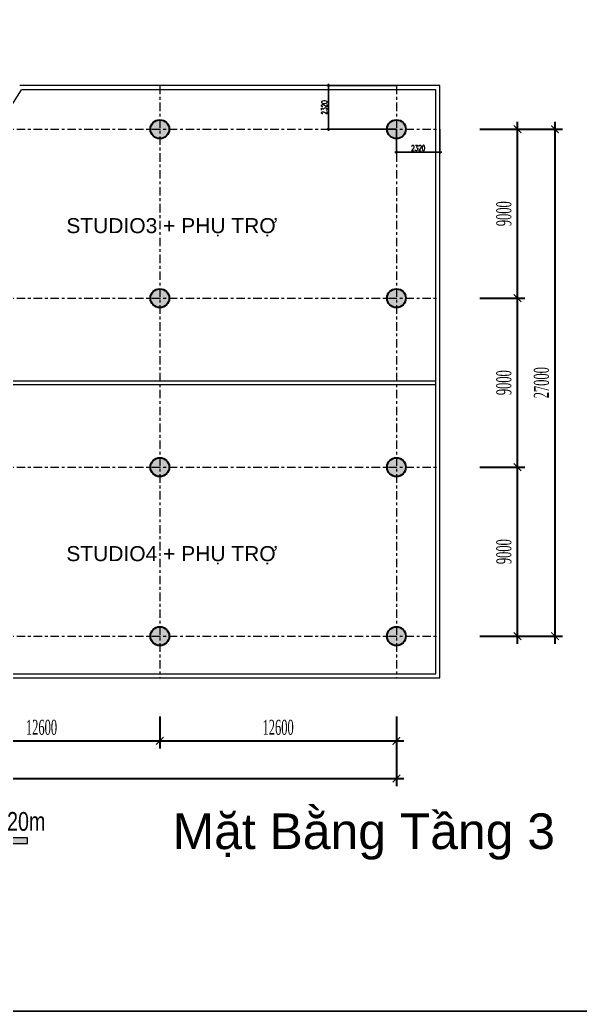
# Model space of a CAD drawing. Header units: millimetres. Extents: x 90964 to 877642, y 656808 to 1438307.
# Drawn here: x 391934 to 421772, y 1032589 to 1085389 of the extents above; entities that cross this region are included whole.
import ezdxf
from ezdxf.enums import TextEntityAlignment as Align

# ---------------------------------------------------------------- set-up
doc = ezdxf.new("R2010")
doc.units = ezdxf.units.MM
doc.header["$LTSCALE"] = 300
doc.linetypes.add('CENTER', pattern=[3, 1.5, -0.5, 0.5, -0.5])
doc.layers.get('Defpoints').update_dxf_attribs({"color": 6})
doc.layers.add('A-CAY', color=7, linetype='Continuous', lineweight=13, true_color=0x3b7500)
for name, color, linetype, lineweight in [('A-COT VACH', 2, 'Continuous', 35), ('A-DIM', 125, 'Continuous', 15), ('A-HATCH', 251, 'Continuous', 5), ('A-NET THAY', 125, 'Continuous', 18), ('A-TEXT', 9, 'Continuous', 18), ('A-TRUC', 250, 'CENTER', 5), ('A-WALL', 113, 'Continuous', 9)]:
    doc.layers.add(name, color=color, linetype=linetype, lineweight=lineweight)
doc.styles.add('A1-arial', font='arial.ttf', dxfattribs={"width": 0.8})
doc.styles.add('A1-vnsimli', font='vnsimli.shx', dxfattribs={"width": 0.6})
doc.styles.add('ROMANSssss', font='vntimeh.shx', dxfattribs={"width": 0.55})
doc.dimstyles.new('A1_DIM150', dxfattribs={"dimscale": 1.5, "dimtxt": 200, "dimasz": 80, "dimexe": 60, "dimexo": 0, "dimgap": 50, "dimtad": 1, "dimdec": 0, "dimzin": 0, "dimdsep": 46, "dimtxsty": 'A1-vnsimli', "dimblk1": 'ARCHTICK', "dimblk2": 'ARCHTICK', "dimsah": 1, "dimcen": 150, "dimdle": 60, "dimclrd": 256, "dimclre": 256, "dimclrt": 6, "dimadec": 0, "dimazin": 0, "dimtfac": 1, "dimtdec": 0, "dimtix": 1, "dimtmove": 2, "dimatfit": 3, "dimfxl": 1, "dimtvp": 0.833333, "dimtolj": 1, "dimtzin": 0, "dimarcsym": 0})
doc.dimstyles.new('DIM_1-400 MB', dxfattribs={"dimscale": 400, "dimtxt": 2, "dimasz": 1, "dimexe": 1, "dimexo": 0, "dimgap": 0.8, "dimtad": 1, "dimdec": 0, "dimzin": 0, "dimdsep": 46, "dimtxsty": 'ROMANSssss', "dimblk": 'ARCHTICK', "dimcen": 1, "dimdle": 1, "dimclrd": 256, "dimclre": 256, "dimclrt": 7, "dimadec": 0, "dimazin": 0, "dimtfac": 1, "dimtdec": 0, "dimtix": 1, "dimtofl": 0, "dimtmove": 2, "dimatfit": 3, "dimfxl": 1, "dimtolj": 1, "dimtzin": 0, "dimarcsym": 0})

# ---------------------------------------------------------------- blocks, each defined once
blk = doc.blocks.new('LUOICOT THAPDOI')
at = {"layer": 'A-HATCH'}
h = blk.add_hatch(color=256, dxfattribs=at)
h.dxf.hatch_style = 1
edge = h.paths.add_edge_path()
edge.add_arc((220998, 1226625), 500, 0, 360)
edge = h.paths.add_edge_path()
edge.add_arc((233598, 1226625), 500, 0, 360)
edge = h.paths.add_edge_path()
edge.add_arc((246198, 1226625), 500, 0, 360)
edge = h.paths.add_edge_path()
edge.add_arc((246198, 1217625), 500, 0, 360)
edge = h.paths.add_edge_path()
edge.add_arc((233598, 1217625), 500, 0, 360)
edge = h.paths.add_edge_path()
edge.add_arc((220998, 1217625), 500, 0, 360)
edge = h.paths.add_edge_path()
edge.add_arc((214298, 1226625), 500, 0, 360)
edge = h.paths.add_edge_path()
edge.add_arc((201698, 1226625), 500, 0, 360)
edge = h.paths.add_edge_path()
edge.add_arc((194998, 1226625), 500, 0, 360)
edge = h.paths.add_edge_path()
edge.add_arc((182398, 1226625), 500, 0, 360)
edge = h.paths.add_edge_path()
edge.add_arc((169798, 1226625), 500, 0, 360)
edge = h.paths.add_edge_path()
edge.add_arc((169798, 1217625), 500, 0, 360)
edge = h.paths.add_edge_path()
edge.add_arc((169798, 1208625), 500, 0, 360)
edge = h.paths.add_edge_path()
edge.add_arc((169798, 1199625), 500, 0, 360)
edge = h.paths.add_edge_path()
edge.add_arc((182398, 1199625), 500, 0, 360)
edge = h.paths.add_edge_path()
edge.add_arc((182398, 1208625), 500, 0, 360)
edge = h.paths.add_edge_path()
edge.add_arc((182398, 1217625), 500, 0, 360)
edge = h.paths.add_edge_path()
edge.add_arc((194998, 1217625), 500, 0, 360)
edge = h.paths.add_edge_path()
edge.add_arc((194998, 1208625), 500, 0, 360)
edge = h.paths.add_edge_path()
edge.add_arc((194998, 1199625), 500, 0, 360)
edge = h.paths.add_edge_path()
edge.add_arc((201698, 1208625), 500, 0, 360)
edge = h.paths.add_edge_path()
edge.add_arc((214298, 1208625), 500, 0, 360)
edge = h.paths.add_edge_path()
edge.add_arc((220998, 1208625), 500, 0, 360)
edge = h.paths.add_edge_path()
edge.add_arc((220998, 1199625), 500, 0, 360)
edge = h.paths.add_edge_path()
edge.add_arc((233598, 1199625), 500, 0, 360)
edge = h.paths.add_edge_path()
edge.add_arc((233598, 1208625), 500, 0, 360)
edge = h.paths.add_edge_path()
edge.add_arc((246198, 1208625), 500, 0, 360)
edge = h.paths.add_edge_path()
edge.add_arc((246198, 1199625), 500, 0, 360)
at = {"layer": 'A-COT VACH'}
for centre in [(233598, 1226625), (246198, 1226625), (233598, 1217625), (246198, 1217625), (233598, 1208625), (246198, 1208625), (233598, 1199625), (246198, 1199625)]:
    blk.add_circle(centre, 500, dxfattribs=at)
at = {"layer": 'A-TRUC'}
for p, q in [((233598, 1228945), (233598, 1197405)), ((246198, 1228945), (246198, 1197405)), ((246198, 1228945), (246198, 1197405)), ((167478, 1226625), (248518, 1226625)), ((167478, 1217625), (248518, 1217625)), ((167478, 1208625), (248518, 1208625)), ((167478, 1199625), (248518, 1199625))]:
    blk.add_line(p, q, dxfattribs=at)
blk = doc.blocks.new('_ArchTick')
at = {"color": 0, "linetype": 'ByBlock', "const_width": 0.15}
blk.add_lwpolyline([(-0.5, -0.5), (0.5, 0.5)], dxfattribs=at)
blk = doc.blocks.new('*D327')
at = {"layer": 'A-DIM', "lineweight": -2, "transparency": 16777216}
for p, q in [((335588, 1095259), (335588, 1091552)), ((411988, 1095259), (411988, 1091552)), ((335188, 1091952), (412388, 1091952))]:
    blk.add_line(p, q, dxfattribs=at)
at = {"layer": 'Defpoints', "color": 0, "transparency": 16777216}
for p in [(335588, 1095259), (411988, 1095259), (411988, 1091952)]:
    blk.add_point(p, dxfattribs=at)
at = {"layer": 'A-DIM', "lineweight": -2, "transparency": 16777216, "xscale": 400, "yscale": 400, "zscale": 400, "rotation": 180}
blk.add_blockref('_ArchTick', (335588, 1091952), dxfattribs=at)
at = {"layer": 'A-DIM', "lineweight": -2, "transparency": 16777216, "xscale": 400, "yscale": 400, "zscale": 400}
blk.add_blockref('_ArchTick', (411988, 1091952), dxfattribs=at)
at = {"layer": 'A-DIM', "color": 7, "transparency": 16777216, "insert": (373788, 1092672), "char_height": 800, "attachment_point": 5, "style": 'ROMANSssss'}
blk.add_mtext('\\A1;76400', dxfattribs=at)
blk = doc.blocks.new('*D333')
at = {"layer": 'A-DIM', "lineweight": -2, "transparency": 16777216}
for p, q in [((386788, 1095259), (386788, 1093552)), ((399388, 1095259), (399388, 1093552)), ((386388, 1093952), (399788, 1093952))]:
    blk.add_line(p, q, dxfattribs=at)
at = {"layer": 'Defpoints', "color": 0, "transparency": 16777216}
for p in [(386788, 1095259), (399388, 1095259), (399388, 1093952)]:
    blk.add_point(p, dxfattribs=at)
at = {"layer": 'A-DIM', "lineweight": -2, "transparency": 16777216, "xscale": 400, "yscale": 400, "zscale": 400, "rotation": 180}
blk.add_blockref('_ArchTick', (386788, 1093952), dxfattribs=at)
at = {"layer": 'A-DIM', "lineweight": -2, "transparency": 16777216, "xscale": 400, "yscale": 400, "zscale": 400}
blk.add_blockref('_ArchTick', (399388, 1093952), dxfattribs=at)
at = {"layer": 'A-DIM', "color": 7, "transparency": 16777216, "insert": (393088, 1094672), "char_height": 800, "attachment_point": 5, "style": 'ROMANSssss'}
blk.add_mtext('\\A1;12600', dxfattribs=at)
blk = doc.blocks.new('*D334')
at = {"layer": 'A-DIM', "lineweight": -2, "transparency": 16777216}
for p, q in [((399388, 1095259), (399388, 1093552)), ((411988, 1095259), (411988, 1093552)), ((398988, 1093952), (412388, 1093952))]:
    blk.add_line(p, q, dxfattribs=at)
at = {"layer": 'Defpoints', "color": 0, "transparency": 16777216}
for p in [(399388, 1095259), (411988, 1095259), (411988, 1093952)]:
    blk.add_point(p, dxfattribs=at)
at = {"layer": 'A-DIM', "lineweight": -2, "transparency": 16777216, "xscale": 400, "yscale": 400, "zscale": 400, "rotation": 180}
blk.add_blockref('_ArchTick', (399388, 1093952), dxfattribs=at)
at = {"layer": 'A-DIM', "lineweight": -2, "transparency": 16777216, "xscale": 400, "yscale": 400, "zscale": 400}
blk.add_blockref('_ArchTick', (411988, 1093952), dxfattribs=at)
at = {"layer": 'A-DIM', "color": 7, "transparency": 16777216, "insert": (405688, 1094672), "char_height": 800, "attachment_point": 5, "style": 'ROMANSssss'}
blk.add_mtext('\\A1;12600', dxfattribs=at)
blk = doc.blocks.new('*D335')
at = {"layer": 'A-DIM', "lineweight": -2, "transparency": 16777216}
for p, q in [((418432, 1099133), (418432, 1108933)), ((416432, 1108533), (418832, 1108533)), ((416432, 1099533), (418832, 1099533))]:
    blk.add_line(p, q, dxfattribs=at)
at = {"layer": 'Defpoints', "color": 0, "transparency": 16777216}
for p in [(416432, 1108533), (418432, 1108533), (416432, 1099533)]:
    blk.add_point(p, dxfattribs=at)
at = {"layer": 'A-DIM', "lineweight": -2, "transparency": 16777216, "xscale": 400, "yscale": 400, "zscale": 400}
for p, rotation in [((418432, 1108533), 90), ((418432, 1099533), 270)]:
    blk.add_blockref('_ArchTick', p, dxfattribs=dict(at, rotation=rotation))
at = {"layer": 'A-DIM', "color": 7, "transparency": 16777216, "insert": (417712, 1104033), "char_height": 800, "attachment_point": 5, "rotation": 90, "style": 'ROMANSssss'}
blk.add_mtext('\\A1;9000', dxfattribs=at)
blk = doc.blocks.new('*D336')
at = {"layer": 'A-DIM', "lineweight": -2, "transparency": 16777216}
for p, q in [((418432, 1108133), (418432, 1117933)), ((416432, 1117533), (418832, 1117533)), ((416432, 1108533), (418832, 1108533))]:
    blk.add_line(p, q, dxfattribs=at)
at = {"layer": 'Defpoints', "color": 0, "transparency": 16777216}
for p in [(416432, 1117533), (418432, 1117533), (416432, 1108533)]:
    blk.add_point(p, dxfattribs=at)
at = {"layer": 'A-DIM', "lineweight": -2, "transparency": 16777216, "xscale": 400, "yscale": 400, "zscale": 400}
for p, rotation in [((418432, 1117533), 90), ((418432, 1108533), 270)]:
    blk.add_blockref('_ArchTick', p, dxfattribs=dict(at, rotation=rotation))
at = {"layer": 'A-DIM', "color": 7, "transparency": 16777216, "insert": (417712, 1113033), "char_height": 800, "attachment_point": 5, "rotation": 90, "style": 'ROMANSssss'}
blk.add_mtext('\\A1;9000', dxfattribs=at)
blk = doc.blocks.new('*D337')
at = {"layer": 'A-DIM', "lineweight": -2, "transparency": 16777216}
for p, q in [((418432, 1117133), (418432, 1126933)), ((416432, 1126533), (418832, 1126533)), ((416432, 1117533), (418832, 1117533))]:
    blk.add_line(p, q, dxfattribs=at)
at = {"layer": 'Defpoints', "color": 0, "transparency": 16777216}
for p in [(416432, 1126533), (418432, 1126533), (416432, 1117533)]:
    blk.add_point(p, dxfattribs=at)
at = {"layer": 'A-DIM', "lineweight": -2, "transparency": 16777216, "xscale": 400, "yscale": 400, "zscale": 400}
for p, rotation in [((418432, 1126533), 90), ((418432, 1117533), 270)]:
    blk.add_blockref('_ArchTick', p, dxfattribs=dict(at, rotation=rotation))
at = {"layer": 'A-DIM', "color": 7, "transparency": 16777216, "insert": (417712, 1122033), "char_height": 800, "attachment_point": 5, "rotation": 90, "style": 'ROMANSssss'}
blk.add_mtext('\\A1;9000', dxfattribs=at)
blk = doc.blocks.new('*D338')
at = {"layer": 'A-DIM', "lineweight": -2, "transparency": 16777216}
for p, q in [((420432, 1099133), (420432, 1126933)), ((416432, 1126533), (420832, 1126533)), ((416432, 1099533), (420832, 1099533))]:
    blk.add_line(p, q, dxfattribs=at)
at = {"layer": 'Defpoints', "color": 0, "transparency": 16777216}
for p in [(416432, 1126533), (420432, 1126533), (416432, 1099533)]:
    blk.add_point(p, dxfattribs=at)
at = {"layer": 'A-DIM', "lineweight": -2, "transparency": 16777216, "xscale": 400, "yscale": 400, "zscale": 400}
for p, rotation in [((420432, 1126533), 90), ((420432, 1099533), 270)]:
    blk.add_blockref('_ArchTick', p, dxfattribs=dict(at, rotation=rotation))
at = {"layer": 'A-DIM', "color": 7, "transparency": 16777216, "insert": (419712, 1113033), "char_height": 800, "attachment_point": 5, "rotation": 90, "style": 'ROMANSssss'}
blk.add_mtext('\\A1;27000', dxfattribs=at)
blk = doc.blocks.new('as deqwer')
at = {"layer": 'A-CAY'}
h = blk.add_hatch(color=251, dxfattribs=at)
h.dxf.hatch_style = 1
h.paths.add_polyline_path([(0, 301), (-10000, 301), (-10000, 0), (0, 0)])
h.paths.add_polyline_path([(-15000, -301), (-10000, -301), (-10000, 0), (-15000, 0)])
h.paths.add_polyline_path([(-18000, 0), (-15000, 0), (-15000, 301), (-18000, 301)])
h.paths.add_polyline_path([(-19000, -301), (-18000, -301), (-18000, 0), (-19000, 0)])
h.paths.add_polyline_path([(-20000, 0), (-19000, 0), (-19000, 301), (-20000, 301)])
at = {"layer": 'A-CAY', "color": 251}
for points in [[(-20000, 0), (-19000, 0), (-19000, 301), (-20000, 301)], [(-18000, 0), (-15000, 0), (-15000, 301), (-18000, 301)], [(0, 301), (-10000, 301), (-10000, 0), (0, 0)], [(-19000, -301), (-18000, -301), (-18000, 0), (-19000, 0)], [(-15000, -301), (-10000, -301), (-10000, 0), (-15000, 0)]]:
    blk.add_lwpolyline(points, close=True, dxfattribs=at)
at = {"layer": 'A-TEXT', "style": 'A1-arial', "width": 0.75}
for s, p in [('0', (-20030, 671)), ('1', (-18980, 671)), ('2', (-17991, 671)), ('5m', (-14965, 671)), ('10m', (-9908, 671)), ('20m', (-76, 671))]:
    blk.add_text(s, height=1000, dxfattribs=at).set_placement(p, align=Align.CENTER)
blk = doc.blocks.new('*D369')
at = {"layer": 'A-NET THAY', "lineweight": -2, "transparency": 16777216}
for p, q in [((411988, 1081883), (408281, 1081883)), ((408371, 1079473), (408371, 1081973)), ((411988, 1079563), (408281, 1079563))]:
    blk.add_line(p, q, dxfattribs=at)
at = {"layer": 'Defpoints', "color": 0, "transparency": 16777216}
for p in [(408371, 1081883), (411988, 1081883), (411988, 1079563)]:
    blk.add_point(p, dxfattribs=at)
at = {"layer": 'A-NET THAY', "lineweight": -2, "transparency": 16777216, "xscale": 120, "yscale": 120, "zscale": 120}
for p, rotation in [((408371, 1081883), 90.00000000000388), ((408371, 1079563), 270.0000000000039)]:
    blk.add_blockref('_ArchTick', p, dxfattribs=dict(at, rotation=rotation))
at = {"layer": 'A-NET THAY', "color": 6, "transparency": 16777216, "insert": (408146, 1080723), "char_height": 300, "attachment_point": 5, "rotation": 90, "style": 'A1-vnsimli'}
blk.add_mtext('\\A1;2320', dxfattribs=at)
blk = doc.blocks.new('*D370')
at = {"layer": 'A-NET THAY', "lineweight": -2, "transparency": 16777216}
for p, q in [((411988, 1079563), (411988, 1078244)), ((414308, 1079563), (414308, 1078244)), ((411898, 1078334), (414398, 1078334))]:
    blk.add_line(p, q, dxfattribs=at)
at = {"layer": 'Defpoints', "color": 0, "transparency": 16777216}
for p in [(411988, 1079563), (414308, 1079563), (414308, 1078334)]:
    blk.add_point(p, dxfattribs=at)
at = {"layer": 'A-NET THAY', "lineweight": -2, "transparency": 16777216, "xscale": 120, "yscale": 120, "zscale": 120}
for p, rotation in [((411988, 1078334), 180.0000000000039), ((414308, 1078334), 3.867554492659636e-12)]:
    blk.add_blockref('_ArchTick', p, dxfattribs=dict(at, rotation=rotation))
at = {"layer": 'A-NET THAY', "color": 6, "transparency": 16777216, "insert": (413148, 1078559), "char_height": 300, "attachment_point": 5, "style": 'A1-vnsimli'}
blk.add_mtext('\\A1;2320', dxfattribs=at)
blk = doc.blocks.new('DIM TC')
at = {"layer": 'A-DIM'}
for base, p1, p2, picture, middle in [((418431.9, 1126533.3), (416431.9, 1117533.3), (416431.9, 1126533.3), '*D337', (417711.9, 1122033.3)), ((420431.9, 1126533.3), (416431.9, 1099533.3), (416431.9, 1126533.3), '*D338', (419711.9, 1113033.3)), ((418431.9, 1117533.3), (416431.9, 1108533.3), (416431.9, 1117533.3), '*D336', (417711.9, 1113033.3)), ((418431.9, 1108533.3), (416431.9, 1099533.3), (416431.9, 1108533.3), '*D335', (417711.9, 1104033.3))]:
    dim = blk.add_linear_dim(base=base, p1=p1, p2=p2, angle=90, dimstyle='DIM_1-400 MB', dxfattribs=at)
    dim.commit()
    dim.dimension.update_dxf_attribs({"geometry": picture, "text_midpoint": middle})
for base, p1, p2, picture, middle in [((411987.6, 1091952.2), (335587.6, 1095259.5), (411987.6, 1095259.5), '*D327', (373787.6, 1092672.2)), ((399387.6, 1093952.2), (386787.5, 1095259.5), (399387.6, 1095259.5), '*D333', (393087.6, 1094672.2)), ((411987.6, 1093952.2), (399387.6, 1095259.5), (411987.6, 1095259.5), '*D334', (405687.6, 1094672.2))]:
    dim = blk.add_linear_dim(base=base, p1=p1, p2=p2, dimstyle='DIM_1-400 MB', dxfattribs=at)
    dim.commit()
    dim.dimension.update_dxf_attribs({"geometry": picture, "text_midpoint": middle})

msp = doc.modelspace()

# ---------------------------------------------------------------- linework, layer by layer
at = {"layer": 'A-WALL', "lineweight": 18}
for p, q in [((414307.6, 1081883.3), (391933.6, 1081883.3)), ((414307.6, 1050343.3), (414307.6, 1081883.3)), ((386887.5, 1073633), (392027.7, 1081663.3)), ((414087.6, 1081663.3), (392027.7, 1081663.3)), ((414087.6, 1050563.3), (414087.6, 1081663.3)), ((333267.6, 1050343.3), (414307.6, 1050343.3)), ((333487.6, 1050563.3), (414087.6, 1050563.3))]:
    msp.add_line(p, q, dxfattribs=at)
at = {"layer": 'A-WALL'}
for p, q in [((389887.5, 1066163.3), (414087.6, 1066163.3)), ((389887.5, 1065963.3), (414087.6, 1065963.3))]:
    msp.add_line(p, q, dxfattribs=at)
at = {"layer": 'Defpoints', "color": 1}
msp.add_lwpolyline([(294836.5, 1032589.3), (444169.9, 1032589.3), (444169.9, 1138189.3), (294836.5, 1138189.3)], close=True, dxfattribs=at)

# ---------------------------------------------------------------- block references
at = {"layer": 'A-CAY'}
msp.add_blockref('as deqwer', (392349.3, 1041524.6), dxfattribs=at)
at = {"layer": 'A-COT VACH'}
for name, p in [('LUOICOT THAPDOI', (165789.6, -147062)), ('DIM TC', (0, -46970))]:
    msp.add_blockref(name, p, dxfattribs=at)

# ---------------------------------------------------------------- texts
at = {"layer": 'A-TEXT', "style": 'A1-arial'}
for s, p in [('STUDIO3 + PHỤ TRỢ ', (400182.7, 1074027.6)), ('STUDIO4 + PHỤ TRỢ ', (400182.7, 1056558.6))]:
    msp.add_text(s, height=800, dxfattribs=at).set_placement(p, align=Align.CENTER)
msp.add_text('Mặt Bằng Tầng 3', height=1900, dxfattribs=at).set_placement((420431.9, 1041224), align=Align.RIGHT)

# ---------------------------------------------------------------- dimensions: what is measured, and where the dimension line sits
at = {"layer": 'A-NET THAY'}
for base, p2, angle, picture, middle in [((408371.2, 1081883.3), (411987.6, 1081883.3), 90, '*D369', (408146.2, 1080723.3)), ((414307.6, 1078334.3), (414307.6, 1079563.3), 0, '*D370', (413147.6, 1078559.3))]:
    dim = msp.add_linear_dim(base=base, p1=(411987.6, 1079563.3), p2=p2, angle=angle, dimstyle='A1_DIM150', dxfattribs=at)
    dim.commit()
    dim.dimension.update_dxf_attribs({"geometry": picture, "text_midpoint": middle})

doc.saveas('drawing.dxf')
